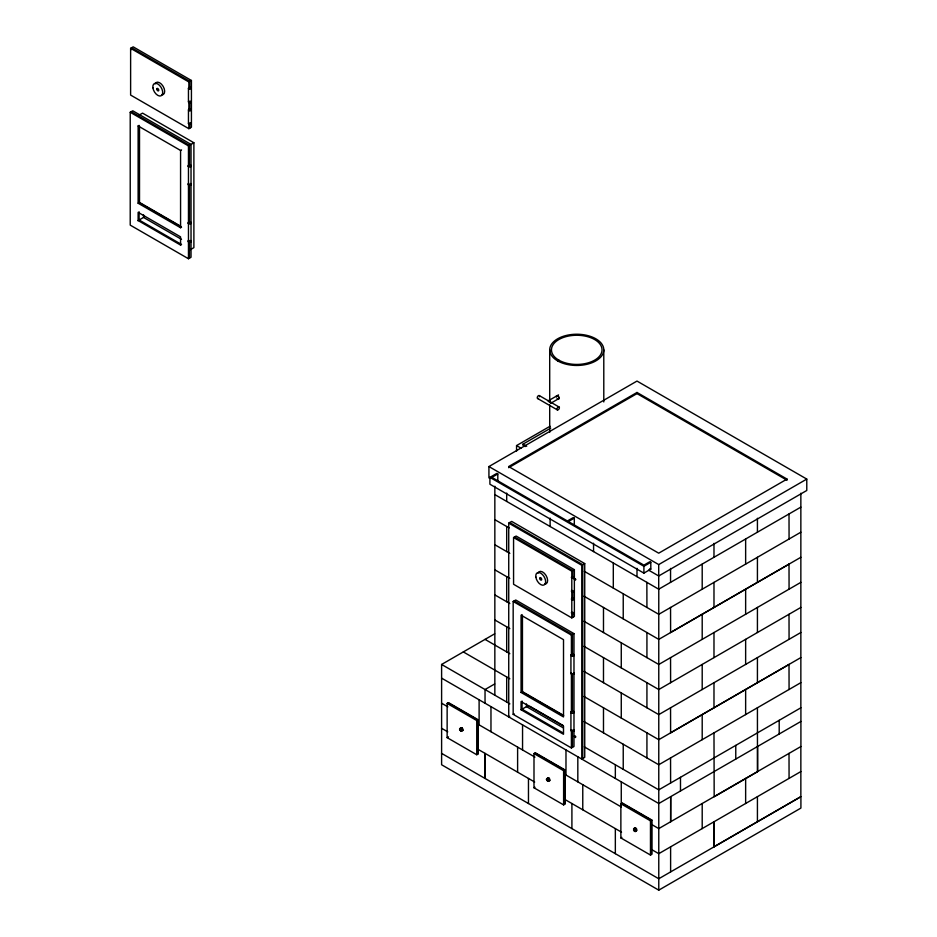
<?xml version="1.0" encoding="UTF-8"?>
<svg xmlns="http://www.w3.org/2000/svg" width="937" height="937" viewBox="0 0 937 937"><rect width="100%" height="100%" fill="white"/><g stroke="black" fill="none" stroke-linecap="round" stroke-linejoin="round"><path stroke-width="1.41" d="M549.574 779.924L548.602 778.249M459.575 729.091L461.941 727.721L462.773 730.544L460.758 731.141L459.575 729.091L461.941 727.721M461.59 731.223L461.098 727.639M461.18 728.412L462.328 728.529L462.328 730.11M546.435 779.244L548.801 777.874L549.644 780.697L547.618 781.294L546.435 779.244L548.801 777.874M548.461 781.376L547.969 777.792M633.646 828.624L633.646 830.569L635.321 831.529L636.516 830.85L636.516 828.917L635.673 828.027L633.646 828.624L635.673 828.027M634.829 827.945L635.321 831.529M634.911 828.718L636.352 829.339L635.673 830.311M549.492 780.099L548.602 780.006M130.618 48.337L133.183 46.85L191.429 80.477L191.429 127.209L188.864 128.685L130.618 95.07L130.618 48.337L188.864 81.952L191.429 80.477M130.22 112.276L132.785 110.8L191.031 144.415L191.031 257.265L188.466 258.741L130.22 225.126L130.22 112.276L188.466 145.903L193.889 142.764L193.889 247.637L190.504 249.582M139.18 115.087L142.565 113.131L193.889 142.764M138.126 125.956L139.109 125.382L139.109 202.661L181.555 227.176L180.572 227.738L138.126 203.235L138.126 125.956L180.572 150.459L181.555 149.897M138.126 203.235L139.508 202.439L180.7 226.227M137.915 220.687L143.548 217.431L181.52 239.345M180.572 245.072L180.572 236.862L138.126 212.359L138.126 220.558L180.572 245.072L181.555 244.498L139.109 219.996L139.109 211.785M548.66 400.603L558.534 394.899M558.265 399.021A1.815 1.042 60 0 0 558.265 396.445L558.347 396.398A1.815 1.171 53 0 1 559.084 398.002A1.815 1.171 53 0 1 558.358 398.975L557.292 398.6M551.577 402.793L558.979 398.518M516.556 451.154L516.556 445.579L550.066 426.23M525.2 446.574L522.975 445.298L522.975 444.15L550.698 428.15M488.927 477.952L488.927 466.556L636.996 381.066L806.78 479.088L806.78 490.484L658.711 575.974L648.568 570.118M574.311 524.966L574.311 518.126L568.384 521.546L643.906 565.14L649.821 561.731L650.805 562.294L650.805 569.134L643.906 573.128L489.91 484.218L489.91 477.378L496.821 473.384L497.805 473.958L497.805 480.798M787.033 479.088L636.996 392.462L508.662 466.556L658.711 553.181L787.033 479.088L787.033 480.224L636.996 393.599L508.662 467.692M497.805 473.958L491.878 477.378L567.4 520.972L573.327 517.552L574.311 518.126M508.732 523.127L511.684 521.417L584.735 563.582L584.735 757.354L581.772 759.064L581.772 565.292L508.732 523.127L508.732 716.899L509.716 716.325M513.57 537.545L516.135 536.058L574.369 569.684L574.369 616.417L571.804 617.905L513.57 584.278L513.57 537.545L571.804 571.172L574.369 569.684M513.171 601.484L515.737 600.008L573.983 633.635L573.983 746.473L571.406 747.96L513.171 714.334L513.171 601.484L571.406 635.11L573.983 633.635M581.772 565.292L584.735 563.582M441.538 753.336L658.77 878.754L800.912 796.684L800.912 808.081L658.77 890.15L441.608 764.768L441.608 664.462L494.689 633.81M489.91 477.378L643.906 566.288L650.805 562.294M488.927 466.556L658.711 564.578L806.78 479.088M447.136 703.441L448.518 702.645L478.128 719.745L478.128 753.945L476.746 754.742L447.136 737.642L447.136 703.441L476.746 720.541L478.128 719.745M494.689 683.963L485.038 689.538L485.038 703.218M800.854 507.128L658.711 589.197L658.711 564.578M521.066 692.443L563.512 716.957L563.512 639.666L521.066 615.164L521.066 692.443L522.448 691.647L563.652 715.435M800.854 532.204L658.77 614.309L584.313 571.324M447.136 737.642L448.518 736.845M459.915 730.263L461.098 729.572M461.59 729.291L462.773 728.611M460.758 731.141L463.124 729.771M513.171 714.334L514.155 713.76M521.066 709.766L563.512 734.28L563.512 726.07L521.066 701.567L521.066 709.766L528.468 705.502M670.552 632.51L800.854 557.281M789.071 564.156L658.77 639.385L583.938 596.178M800.854 582.357L658.77 664.462L583.938 621.254M533.996 753.594L535.378 752.798L564.999 769.898L564.999 804.098L563.617 804.895L533.996 787.794L533.996 753.594L563.617 770.694L564.999 769.898M800.854 607.434L658.77 689.538L583.938 646.331M800.854 632.51L658.77 714.615L583.938 671.407M533.996 787.794L534.98 787.221M546.786 780.416L547.969 779.725M548.461 779.443L549.644 778.764M549.996 779.924L548.801 780.615L549.644 780.697M670.552 732.816L800.854 657.587M789.071 664.462L658.77 739.691L583.938 696.484M800.854 682.663L658.77 764.768L583.938 721.56M620.868 803.747L622.25 802.95L651.859 820.051L651.859 854.239L650.477 855.048L620.868 837.947L620.868 803.747L650.477 820.847L651.859 820.051M800.912 721.455L658.77 803.524L441.608 678.142M620.868 837.947L621.852 837.373M635.321 829.596L636.516 828.917M634.49 831.447L636.855 830.077M800.854 771.573L658.77 853.677L651.32 849.379M714.053 846.837L714.053 821.761L713.982 846.802L800.854 796.649L800.854 746.496M558.347 398.963L557.339 398.576M459.915 728.33L460.758 728.412M461.941 730.462L462.773 730.544M546.786 778.483L547.618 778.565M635.673 830.768L636.516 830.85M131.215 111.702L189.45 145.329L189.45 165.591M539.279 395.59L559.026 406.986A1.675 0.972 -60 0 1 558.499 409.586A1.675 0.972 -60 0 1 557.046 408.743A1.675 0.972 -60 0 1 559.026 406.986M550.687 402.734L548.321 401.364A1.675 0.972 60 0 1 549.808 400.907A1.675 0.972 60 0 1 550.523 403.332M537.604 398.494L557.351 409.891M522.975 444.15L526.699 446.305M516.556 445.579L521.3 448.319M649.821 568.56L650.805 569.134M494.841 494.595L658.77 589.232L658.77 890.15M509.716 522.553L582.767 564.73L582.767 758.501M494.841 519.672L509.154 527.929M514.554 536.971L572.788 570.598L572.788 578.211M494.841 544.748L509.81 553.38M494.841 569.825L509.81 578.457M514.155 600.922L572.402 634.536L572.402 654.799M494.841 594.901L509.81 603.533M494.841 619.978L509.81 628.61M485.038 639.385L509.81 653.686M463.323 651.929L509.81 678.763M563.254 715.657L522.05 691.881L522.05 614.59M529.71 706.217L563.184 725.543M563.196 727.826L526.5 706.639L526.5 703.945M563.254 732.992L522.05 709.204L522.05 700.993M441.608 664.462L509.857 703.874M584.313 746.859L658.77 789.844L800.912 707.775L800.912 746.531L658.77 828.601L651.274 824.267M448.12 702.879L477.729 719.979L477.729 754.168M534.98 753.032L564.601 770.12L564.601 804.321M621.852 803.185L651.461 820.273L651.461 854.474M441.538 703.183L447.851 706.826M477.905 724.172L534.957 757.119M564.66 774.267L621.266 806.944L621.266 781.868M441.538 728.26L447.745 731.844M477.53 749.038L534.676 782.032M564.461 799.226L621.547 832.185M575.857 579.663L575.259 578.633M575.857 736.951L575.259 735.932M558.347 396.398L557.07 395.66A1.815 0.902 66.1 0 0 556.555 396.937M558.265 396.445L556.988 395.707A1.815 1.042 60 0 0 556.344 396.62M800.854 493.202L800.854 707.74M789.013 513.968L789.071 539.08M789.013 564.121L789.071 589.232M789.013 614.274L789.071 639.385M789.013 664.427L789.071 689.538M789.013 753.336L789.071 778.448M779.197 720.319L779.197 733.987M757.611 746.602L757.611 771.678L714.181 796.755L713.982 732.816M757.424 518.278L757.424 532.204M757.424 557.281L757.424 582.357M757.424 607.434L757.424 632.51M757.424 657.587L757.424 682.663M757.424 707.74L757.483 771.608M757.424 796.649L757.424 821.726M745.641 539.08L745.641 564.156M745.641 589.232L745.641 614.309M745.641 639.385L745.641 664.462M745.641 689.538L745.641 714.615M745.641 778.448L745.641 803.524M735.768 745.395L735.768 759.064M713.982 543.355L713.982 557.281M713.982 582.357L713.982 607.434M713.982 632.51L713.982 657.587M713.982 682.663L713.982 707.74M702.2 564.156L702.2 589.232M702.2 614.309L702.2 639.385M702.2 664.462L702.2 689.538M702.2 714.615L702.2 739.691M702.2 803.524L702.2 828.601M680.485 777.312L680.485 790.98M670.552 568.431L670.552 582.357M670.552 607.434L670.611 632.545M670.552 657.587L670.611 682.698M670.552 707.74L670.611 732.851M670.552 757.892L670.611 783.004M670.611 846.837L670.611 871.914M650.477 820.847L650.477 855.048M646.858 582.357L646.928 607.469M646.928 632.545L646.928 657.622M646.928 682.698L646.928 707.775M646.928 732.851L646.928 757.928M643.906 566.288L643.906 573.128M636.996 392.462L636.996 393.599M636.996 568.302L636.996 576.653M623.234 593.789L623.234 618.865M623.234 744.247L623.234 769.324M621.266 642.805L621.266 667.882M621.266 692.958L621.266 718.035M615.34 764.768L615.34 778.448M615.34 828.601L615.34 853.677M613.302 562.985L613.302 588.061M603.791 349.852L603.791 401.961M603.487 607.469L603.487 632.545M603.487 657.622L603.487 682.698M603.487 707.775L603.487 732.851M593.554 543.226L593.554 551.577M582.767 784.714L582.767 809.791M577.824 756.791L577.824 781.868M572.788 591.259L572.788 598.497M572.788 612.985L572.788 617.331M572.402 673.598L572.402 711.218M572.402 730.028L572.402 747.386M571.91 803.524L571.91 828.601M571.804 571.172L571.804 617.905M571.406 635.11L571.406 655.361M571.406 672.731L571.406 713.233M571.406 730.591L571.406 747.96M570.926 655.174L570.926 673.41M570.926 712.167L570.926 730.403M565.983 749.951L565.983 775.028M563.617 770.694L563.617 804.895M550.124 518.149L550.124 526.5M549.703 349.852L549.703 400.509M549.703 404.854L549.703 432.355M528.468 778.448L528.468 803.524M522.553 724.875L522.553 749.951M522.448 615.82L522.448 691.647M517.611 747.105L517.611 772.182M506.694 493.073L506.694 501.424M506.694 526.5L506.694 551.577M506.694 576.653L506.694 601.73M506.694 626.806L506.694 651.883M506.694 676.959L506.694 702.036M494.841 486.233L494.841 695.207M490.965 706.639L490.965 731.715M479.112 699.798L479.112 724.875M476.746 720.541L476.746 754.742M189.848 87.551L189.848 81.39L131.602 47.764L131.602 49.591M189.848 102.039L189.848 110.73M189.848 123.778L189.848 128.123M189.45 184.39L189.45 222.01M189.45 240.821L189.45 258.179M188.864 81.952L188.864 89.261M188.864 100.938L188.864 109.699M188.864 122.852L188.864 128.685M188.454 88.23L188.454 101.899M188.454 109.887L188.454 123.555M188.466 145.903L188.466 258.741M180.572 150.459L180.572 227.738M143.548 214.725L143.548 217.431M139.508 126.612L139.508 202.439M190.832 240.504A1.675 0.972 0 0 1 190.726 241.933A1.675 0.972 0 0 1 188.278 241.746A1.675 0.972 0 0 1 188.805 240.352M190.832 183.511A1.675 0.972 0 0 1 190.726 184.94A1.675 0.972 0 0 1 188.278 184.753A1.675 0.972 0 0 1 188.805 183.359M155.109 83.873A6.981 4.029 60 0 1 163.073 86.239A6.981 4.029 60 0 1 161.82 94.883M190.539 101.208A1.394 0.808 0 0 1 190.984 102.367A1.394 0.808 0 0 1 188.946 102.52A1.394 0.808 0 0 1 188.864 101.337M190.539 122.864A1.394 0.808 0 0 1 190.984 124.024A1.394 0.808 0 0 1 188.946 124.176A1.394 0.808 0 0 1 188.864 122.993M538.447 398.401A1.675 0.972 -60 0 1 537.264 397.604A1.675 0.972 -60 0 1 538.646 395.578A1.675 0.972 -60 0 1 539.595 396.738M573.784 729.724A1.675 0.972 0 0 1 573.877 731.024A1.675 0.972 0 0 1 571.629 731.2A1.675 0.972 0 0 1 571.148 729.923M573.784 672.731A1.675 0.972 0 0 1 573.877 674.031A1.675 0.972 0 0 1 571.629 674.207A1.675 0.972 0 0 1 571.148 672.93M538.049 573.093A6.981 4.029 60 0 1 546.025 575.447A6.981 4.029 60 0 1 544.76 584.091M574.006 590.708A1.394 0.808 0 0 1 573.491 591.809A1.394 0.808 0 0 1 571.582 591.516A1.394 0.808 0 0 1 572.097 590.415M574.006 612.365A1.394 0.808 0 0 1 573.491 613.466A1.394 0.808 0 0 1 571.582 613.173A1.394 0.808 0 0 1 572.097 612.072M574.299 579.043C574.756 581.959 576.325 578.398 574.299 579.043M574.299 736.33L575.283 737.571L574.358 736.201M670.681 821.796L670.681 796.719L670.611 821.761M485.038 778.448L485.038 753.371L484.979 778.413M188.466 223.638A1.675 0.972 0 0 0 191.265 223.205A1.675 0.972 0 0 0 189.215 222.022A1.675 0.972 0 0 0 188.466 223.638M188.466 166.645A1.675 0.972 0 0 0 191.265 166.212A1.675 0.972 0 0 0 189.215 165.029A1.675 0.972 0 0 0 188.466 166.645M156.795 89.284A1.394 0.808 60 0 0 158.4 90.889A1.394 0.808 60 0 0 158.107 88.781A1.394 0.808 60 0 0 156.795 89.284M152.907 87.82A6.981 4.029 60 0 0 160.93 95.855A6.981 4.029 60 0 0 159.454 85.279A6.981 4.029 60 0 0 152.907 87.82M188.864 88.792A1.394 0.808 0 0 0 191.195 88.429A1.394 0.808 0 0 0 189.485 87.446A1.394 0.808 0 0 0 188.864 88.792M188.864 110.449A1.394 0.808 0 0 0 191.195 110.086A1.394 0.808 0 0 0 189.485 109.102A1.394 0.808 0 0 0 188.864 110.449M558.874 360.171A25.287 14.594 0 0 0 601.167 353.624A25.287 14.594 0 0 0 570.2 335.751A25.287 14.594 0 0 0 558.874 360.171M557.62 360.886A27.044 15.613 0 0 0 602.866 353.893A27.044 15.613 0 0 0 569.743 334.767A27.044 15.613 0 0 0 557.62 360.886M571.757 712.998A1.675 0.972 0 0 0 574.276 712.167A1.675 0.972 0 0 0 571.757 711.324A1.675 0.972 0 0 0 571.757 712.998M571.757 656.005A1.675 0.972 0 0 0 574.276 655.174A1.675 0.972 0 0 0 571.757 654.331A1.675 0.972 0 0 0 571.757 656.005M539.735 578.492A1.394 0.808 60 0 0 541.34 580.097A1.394 0.808 60 0 0 541.047 577.988A1.394 0.808 60 0 0 539.735 578.492M535.847 577.04A6.981 4.029 60 0 0 543.882 585.063A6.981 4.029 60 0 0 542.406 574.486A6.981 4.029 60 0 0 535.847 577.04M571.804 578A1.394 0.808 0 0 0 574.147 577.649A1.394 0.808 0 0 0 572.437 576.653A1.394 0.808 0 0 0 571.804 578M572.097 599.785A1.394 0.808 0 0 0 574.194 599.094A1.394 0.808 0 0 0 572.097 598.392A1.394 0.808 0 0 0 572.097 599.785"/></g></svg>
